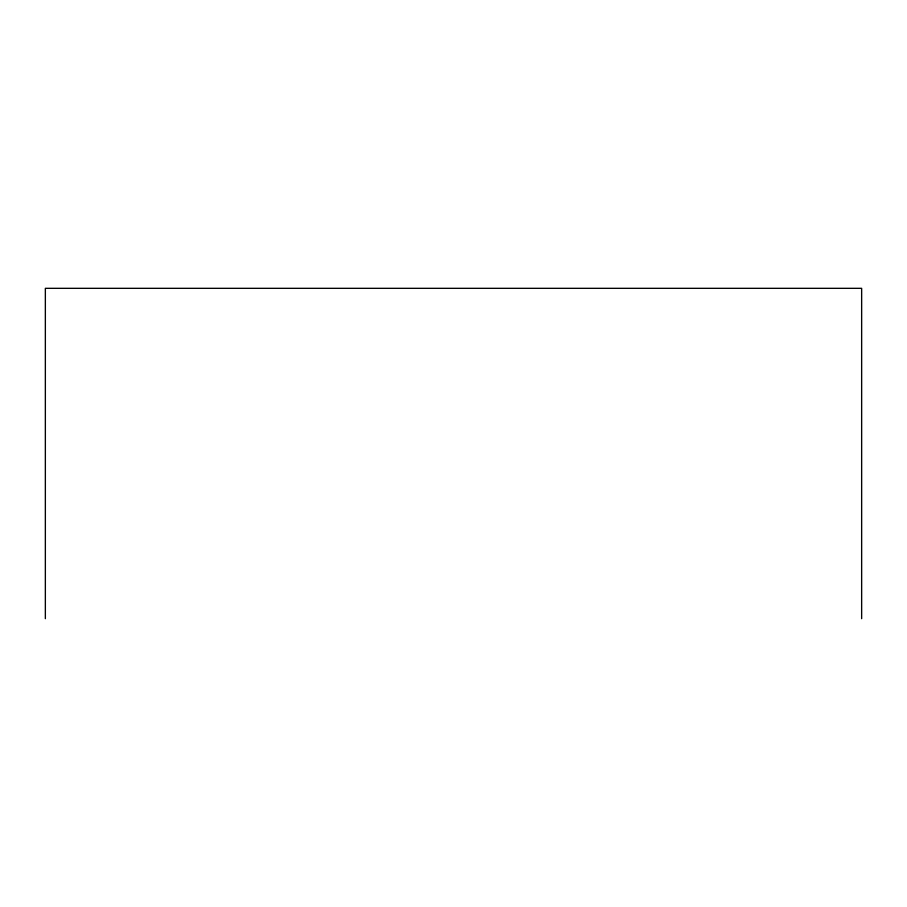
<?xml version="1.0" encoding="UTF-8"?>
<svg xmlns="http://www.w3.org/2000/svg" width="907" height="907" viewBox="0 0 907 907"><rect width="100%" height="100%" fill="white"/><g stroke="black" fill="none" stroke-linecap="round" stroke-linejoin="round"><path stroke-width="1.36" d="M861.65 618.676L861.65 288.324L45.35 288.324L45.35 618.676"/></g></svg>
